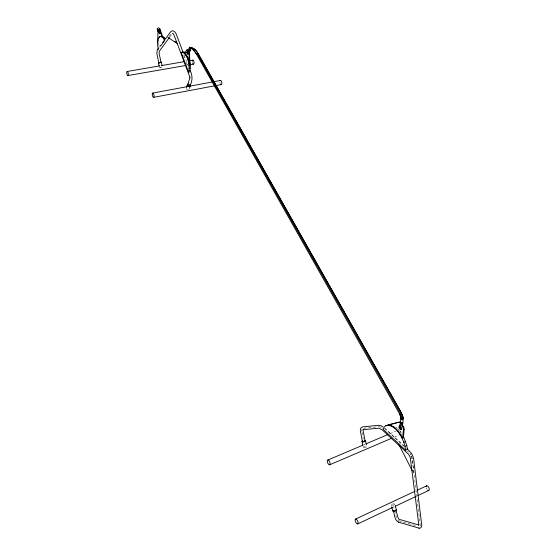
<?xml version="1.0" encoding="UTF-8"?>
<svg xmlns="http://www.w3.org/2000/svg" width="556" height="556" viewBox="0 0 556 556"><rect width="100%" height="100%" fill="white"/><g stroke="black" fill="none" stroke-linecap="round" stroke-linejoin="round"><path stroke-width="0.42" stroke-dasharray="2.78 2.08" d="M158.794 42.937L158.988 46.808M169.024 36.529L171.269 33.04M169.927 36.821L171.436 34.778M413.184 472.593L413.949 472.246L412.128 458.519A5.706 2.815 65.2 0 0 411.065 455.19M411.357 458.86L412.128 458.519M394.072 437.238L398.847 435.195M363.582 444.863L365.174 444.181M389.839 433.715L396.206 431.011M398.728 520.701L416.778 525.934M395.684 426.959L396.97 427.946M384.46 428.016L403.955 445.988M384.745 428.384L403.684 445.884M407.402 451.18L408.66 452.341M397.477 428.474L398.993 430.08M399.493 430.615L401.376 433.214M184.092 54.94L188.387 66.317M183.556 55.371L185.058 59.374M186.26 62.585L187.163 64.989M394.802 504.139A1.863 0.612 -14.1 0 1 392.161 505.321A1.863 0.612 -14.1 0 1 392.008 504.264A1.863 0.612 -14.1 0 1 394.802 504.139L395.205 505.619M394.593 510.498L396.567 517.775M391.181 505.008L391.584 506.488M362.012 432.241L363.353 439.038M190.75 76.387A3.635 1.494 79 0 1 190.826 78.591M220.12 83.233A2.099 0.917 79.1 0 1 219.912 82.17M192.411 62.592A2.015 0.834 79.4 0 1 192.293 61.097M189.235 88.96A1.592 1.181 21.3 0 1 188.623 89.655M187.476 89.69A1.592 1.181 21.3 0 1 186.177 88.411M380.832 427.251A13.518 6.519 66.4 0 0 378.344 426.758L362.811 428.301A4.205 1.981 67.1 0 0 362.081 428.752M381.729 427.731A13.518 6.519 66.4 0 1 382.18 428.03M361.838 431.387A4.205 1.981 67.1 0 1 361.782 429.524M420.225 526.052A2.87 1.341 63.7 0 0 420.267 525.121L412.121 458.617A5.358 2.648 65.2 0 0 410.884 454.989M409.967 453.64A5.358 2.648 65.2 0 1 410.592 454.516M398.325 520.506A2.752 1.251 64.4 0 1 397.686 519.923M400.07 430.81A2.439 1.216 66.1 0 1 400.89 432.492M426.862 489.183A2.537 1.251 64 0 1 426.306 487.994M410.133 453.682A5.706 2.815 65.2 0 1 410.773 454.662M159.558 67.825L162.491 67.241L159.558 67.825M363.895 447.538A1.828 0.632 -11.5 0 0 366.765 446.6A1.828 0.632 -11.5 0 0 364.298 446.364A1.828 0.632 -11.5 0 0 363.895 447.538"/><path stroke-width="0.83" d="M162.519 36.515L160.552 30.775A1.647 0.639 79.9 0 0 159.808 29.864L159.287 29.941A1.647 0.639 79.9 0 1 160.031 30.858L162.004 36.599L159.718 36.668C156.549 39.997 157.612 45.293 158.217 49.414M157.605 42.381L158.008 31.032A1.612 0.619 79.9 0 1 158.418 30.031L158.94 29.948A1.612 0.625 79.9 0 0 158.606 30.337M188.331 71.62L181.117 52.368L182.132 52.104C188.998 55.503 189.798 65.594 188.63 72.419M189.45 60.562L190.333 65.615L189.867 72.197M400.466 423.547L402.509 426.73A2.836 1.425 66.1 0 1 403.371 429.635L402.62 438.114C399.562 432.492 395.302 425.694 388.31 425.02L399.382 422.073A2.766 1.39 66.2 0 1 401.237 423.297L403.295 426.403A2.836 1.425 66.1 0 1 404.149 429.308L403.399 437.774M189.054 50.151L189.158 50.089A1.487 0.653 -22.5 0 1 190.041 50.666L189.45 51.791A1.487 0.653 -22.5 0 1 188.748 52.375M157.946 42.325L157.834 40.38M403.26 418.751L403.239 418.585A10.46 5.275 66.6 0 0 401.203 412.649L198.339 54.085A19.641 8.159 79.3 0 0 191.813 47.913C184.898 48.546 195.691 47.281 189.262 47.969L189.401 48.323L191.486 47.927L191.347 47.573M189.492 48.018L190.597 48.198A19.738 8.173 79.3 0 1 196.567 54.335L399.291 413.442A10.474 5.261 66.6 0 1 401.328 419.398L401.335 419.766L403.566 418.751L400.737 419.154L401.036 419.467L403.246 418.543M400.959 412.1L198.353 54.029A19.717 8.194 79.3 0 0 192.348 47.948L191.299 47.802M190.367 47.983L190.367 47.983A1.529 0.625 81.1 0 1 190.513 49.964L189.944 51.194A1.529 0.625 81 0 1 189.054 50.756A1.529 0.625 81 0 1 188.901 48.726L189.464 47.489A1.529 0.625 81.1 0 1 190.367 47.913L190.36 47.844M401.251 419.419L401.286 418.877A10.571 5.31 66.6 0 0 399.326 413.407M402.732 419.481L402.481 418.863L402.732 419.481L402.217 419.697L401.96 419.078M403.364 418.71L401.383 419.509L403.364 418.71L403.197 418.077A10.557 5.324 66.6 0 0 401.237 412.615M187.587 85.207L189.589 78.632L189.415 75.894L174.313 35.779L173.34 33.846L172.402 33.2M186.413 87.417L187.33 84.721M189.464 88.286L190.395 85.596M159.176 66.192L158.439 62.856L159.53 62.543M159.231 62.87L158.835 62.891L161.066 62.432L159.155 53.696L159.183 51.381L169.427 37.502M160.628 62.335L161.386 62.237L161.045 62.39M190.159 48.358L190.604 47.746L190.645 48.282A19.655 8.138 79.3 0 1 196.553 54.391L198.353 54.029M157.299 50.026L156.841 53.612L158.835 62.891M186.726 50.109L184.71 53.147L187.803 58.338L189.45 65.768L189.005 53.473A1.682 0.695 79.7 0 0 188.512 51.75L187.532 50.29A1.717 0.702 79.7 0 0 186.726 50.109L187.261 50.019A1.717 0.709 79.7 0 1 188.06 50.2L189.047 51.659A1.682 0.695 79.7 0 1 189.54 53.39L189.978 65.677L189.763 63.982M402.085 419.085L402.329 419.036A10.467 5.268 66.6 0 0 400.244 413.045L197.443 54.238M161.226 45.244L164.736 40.38L162.713 37.426L160.642 36.397L161.504 36.258M157.445 49.811L158.891 47.837M159.857 46.516L160.823 45.203M162.748 42.562L170.678 31.72C172.867 29.127 175.995 32.45 176.495 34.813L183.174 52.507M418.89 525.42L410.203 457.039L408.486 454.196L382.646 430.254M385.788 425.743L384.154 427.064L382.973 429.135L405.671 450.172L407.478 449.38L406.797 445.502L403.913 437.558L402.106 438.337C398.909 432.533 393.578 423.762 385.788 425.743L389.589 424.485L387.803 425.229M400.994 419.328L401.335 419.766M401.71 418.849L401.244 418.661L401.71 418.564M159.926 29.002L159.808 28.982A1.453 1.237 45.8 0 0 158.203 27.939A1.453 1.237 45.8 0 0 157.306 29.385L157.355 29.412M357.71 523.905A2.648 1.126 65.7 0 0 357.008 519.916A2.648 1.126 65.7 0 0 355.194 520.625A2.648 1.126 65.7 0 0 357.71 523.905L393.634 506.982M395.198 506.252L415.499 496.682M417.848 495.584L428.78 490.434M355.562 519.061L414.915 491.316M417.257 490.218L426.626 485.84M405.671 450.172L404.99 446.294L406.797 445.502M404.99 446.294L403.781 442.284L405.588 441.499M329.638 464.802A2.551 1.091 67.4 0 0 329.166 460.987A2.551 1.091 67.4 0 0 327.331 461.508A2.551 1.091 67.4 0 0 329.638 464.802L391.688 438.26M400.042 434.639L401.328 434.09M327.783 460.062L362.79 445.196M365.973 443.848L387.456 434.729M397.693 431.38L398.207 431.157M403.371 429.635L404.149 429.308M395.17 428.704L395.684 428.488M402.509 426.73L403.295 426.403M392.599 426.737L393.884 426.195M401.237 423.297L400.459 423.623A2.773 1.39 66.3 0 0 398.61 422.4M390.103 425.569L391.389 425.027M159.273 62.606L158.801 62.779L159.287 62.772M389.082 424.694L399.382 422.073M159.405 62.543L160.865 62.265M160.413 30.934L159.864 28.988M159.78 62.46L160.538 62.314M153.616 97.342L214.519 85.846M216.214 85.527L221.288 84.568M152.719 93.074L187.441 86.604M189.985 86.131L220.475 80.453M189.186 68.277L190.423 68.054M127.873 75.581A2.092 0.737 78.5 0 0 128.047 72.593A2.092 0.737 78.5 0 0 126.712 72.419A2.092 0.737 78.5 0 0 127.873 75.581L185.78 65.476M190.041 64.732L193.446 64.135M189.096 65.83L190.333 65.615M188.762 63.287L189.116 63.231M190.006 63.071L189.652 63.134L189.276 61.459M188.206 60.771L188.56 60.715M127.22 71.481L159.635 65.893M161.337 65.601L184.37 61.633M189.485 60.75L192.897 60.159M186.517 56.281L186.879 56.225M187.448 58.401L188.331 58.248L187.407 56.135M184.356 53.209L185.6 53.001L184.467 52.181L182.132 52.104M189.005 53.473L189.54 53.39M185.475 54.523L186.364 54.377M187.532 50.29L188.06 50.2M183.223 52.389L184.467 52.181M188.512 51.75L189.047 51.659M163.756 38.691L164.965 38.496L163.923 37.238L161.852 36.209M159.718 36.668L160.059 36.613L158.919 37.454M161.657 36.654L162.866 36.46M162.713 37.426L163.923 37.238M160.031 30.858L160.552 30.775M159.197 62.758L158.439 62.856M158.418 30.031L159.808 29.864M418.765 528.061C420.558 528.819 422.15 526.817 421.733 525.114L413.504 457.803L411.51 453.23L407.103 448.887M189.526 48.094L190.576 48.323M418.883 525.003L398.944 519.269L398.006 517.685L395.962 510.172A1.404 0.473 -14.1 0 1 395.608 510.603M393.231 510.825C394.843 514.154 394.19 520.458 398.52 522.133M398.235 522.049L419.071 528.144M382.994 426.841L380.804 425.681L378.671 425.284L362.707 426.89C360.497 427.112 360.017 429.83 360.476 431.609L362.449 441.554M174.82 41.352L176.21 42.263M167.87 37.342L177.579 43.757M382.215 429.871L378.838 428.169L362.922 429.705C363.631 429.434 362.734 429.517 363.207 431.171L365.167 441.082M398.972 444.793L412.392 471.05M402.106 438.337L403.781 442.284M191.32 47.628L191.459 47.983M189.923 70.376C192.751 75.185 192.661 80.954 189.909 85.839A1.202 0.869 19.5 0 0 189.839 85.367M157.306 29.385L157.883 31.275A1.46 1.237 45.9 0 0 159.843 32.22M395.205 505.619L396.407 510.067M391.778 507.232L392.786 510.929M161.386 62.237L162.123 65.573M365.521 440.693L366.411 444.793M361.956 441.499L362.853 445.592M220.086 80.828A2.099 0.917 79.1 0 1 221.385 81.169A2.099 0.917 79.1 0 1 221.774 83.963A2.099 0.917 79.1 0 1 220.537 84.102M192.508 60.395A2.015 0.834 79.4 0 1 193.717 61.07A2.015 0.834 79.4 0 1 193.933 63.718A2.015 0.834 79.4 0 1 192.758 63.502M160.441 30.886A1.46 1.237 45.9 0 1 160.427 31.539M159.926 33.701A1.14 0.445 79.9 0 1 159.447 32.401A1.14 0.445 79.9 0 1 159.787 31.518M160.33 32.443A1.14 0.445 79.9 0 1 160.267 33.659M189.672 86.222A1.202 0.869 19.5 0 1 188.282 86.27M187.81 85.902A1.202 0.869 19.5 0 1 187.671 84.998M189.804 84.769A1.209 0.89 21.4 0 1 189.554 86.013A1.209 0.89 21.4 0 1 187.921 85.548A1.209 0.89 21.4 0 1 188.171 84.303M189.832 84.366A1.598 1.181 21.4 0 1 189.881 86.243A1.598 1.181 21.4 0 1 187.539 85.568A1.598 1.181 21.4 0 1 188.303 83.928M188.081 52.66A1.487 0.653 -22.5 0 1 186.795 52.229L187.386 51.103A1.487 0.653 -22.5 0 1 189.109 50.137M188.185 54.175A1.188 0.486 79.7 0 1 187.58 53.265A1.188 0.486 79.7 0 1 187.629 51.965M188.136 52A1.188 0.486 79.7 0 1 188.262 52.194M395.337 510.742A1.404 0.473 -14.1 0 1 393.815 511.068A1.404 0.473 -14.1 0 1 393.259 510.693M364.958 440.859A1.383 0.507 -10.4 0 1 365.132 441.221M365.014 441.367A1.383 0.507 -10.4 0 1 364.208 441.742M362.88 441.839A1.383 0.507 -10.4 0 1 362.658 441.77M396.122 509.817A1.863 0.625 -14.1 0 1 394.92 511.061A1.863 0.625 -14.1 0 1 392.828 510.755M426.125 486.847A2.537 1.251 64 0 1 427.766 486.173A2.537 1.251 64 0 1 429.288 489.426A2.537 1.251 64 0 1 427.647 490.086M364.562 440.567A1.376 0.466 -11.5 0 1 364.812 441.193A1.376 0.466 -11.5 0 1 362.915 441.624A1.376 0.466 -11.5 0 1 362.665 440.998M364.43 440.387A1.828 0.619 -11.5 0 1 365.25 441.165A1.828 0.619 -11.5 0 1 362.526 441.777A1.828 0.619 -11.5 0 1 362.651 440.79M402.329 425.715A1.814 0.987 -45.8 0 0 402.454 425.361L402.759 423.463A1.814 0.987 -45.8 0 0 401.529 422.817A1.814 0.987 -45.8 0 0 399.903 424.673L399.597 426.57A1.814 0.987 -45.8 0 0 401.189 427.001M401.759 429.329A1.96 0.987 66.2 0 1 399.986 427.564A1.96 0.987 66.2 0 1 400.549 425.681M401.64 418.717A1.856 0.931 67.6 0 0 400.89 419.224L400.556 421.114A1.863 0.924 67.6 0 0 401.425 423.47A1.863 0.924 67.6 0 0 402.725 423.373L403.058 421.476A1.856 0.931 67.6 0 0 402.197 419.092M189.777 47.295C188.755 47.441 190.833 47.302 189.777 47.295M189.596 50.109L190.152 50.742L189.596 50.109M401.022 418.703L401.022 419.092L401.022 418.703M152.288 93.825A2.175 0.82 78.2 0 0 153.393 97.314A2.175 0.82 78.2 0 0 153.824 94.492A2.175 0.82 78.2 0 0 152.288 93.825M158.94 32.074A1.14 0.438 79.9 0 0 159.537 33.84A1.14 0.438 79.9 0 0 159.739 32.241A1.14 0.438 79.9 0 0 158.94 32.074M186.976 52.466A1.188 0.486 79.6 0 0 187.65 54.266A1.188 0.486 79.6 0 0 187.845 52.535A1.188 0.486 79.6 0 0 186.976 52.466M399.055 427.182A1.96 0.987 66.2 0 0 400.98 429.656A1.96 0.987 66.2 0 0 400.695 426.681A1.96 0.987 66.2 0 0 399.055 427.182"/></g></svg>
